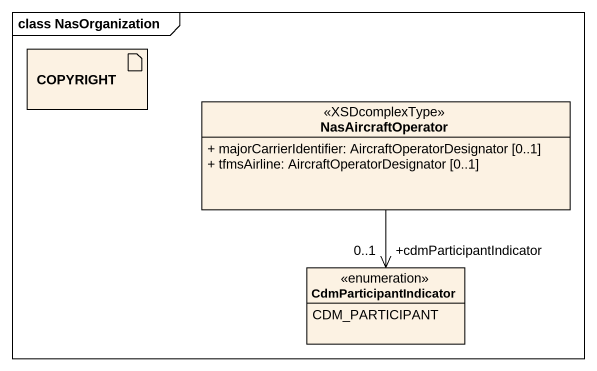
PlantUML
@startuml
mainframe class NasOrganization
allowmixing
hide circle
hide empty members
skinparam classAttributeIconSize 0
artifact COPYRIGHT #FCF2E3
class NasAircraftOperator <<XSDcomplexType>> {
  + majorCarrierIdentifier: AircraftOperatorDesignator [0..1]
  + tfmsAirline: AircraftOperatorDesignator [0..1]
}
enum CdmParticipantIndicator {
  CDM_PARTICIPANT
}
NasAircraftOperator --> "+cdmParticipantIndicator\n0..1" CdmParticipantIndicator
@enduml
